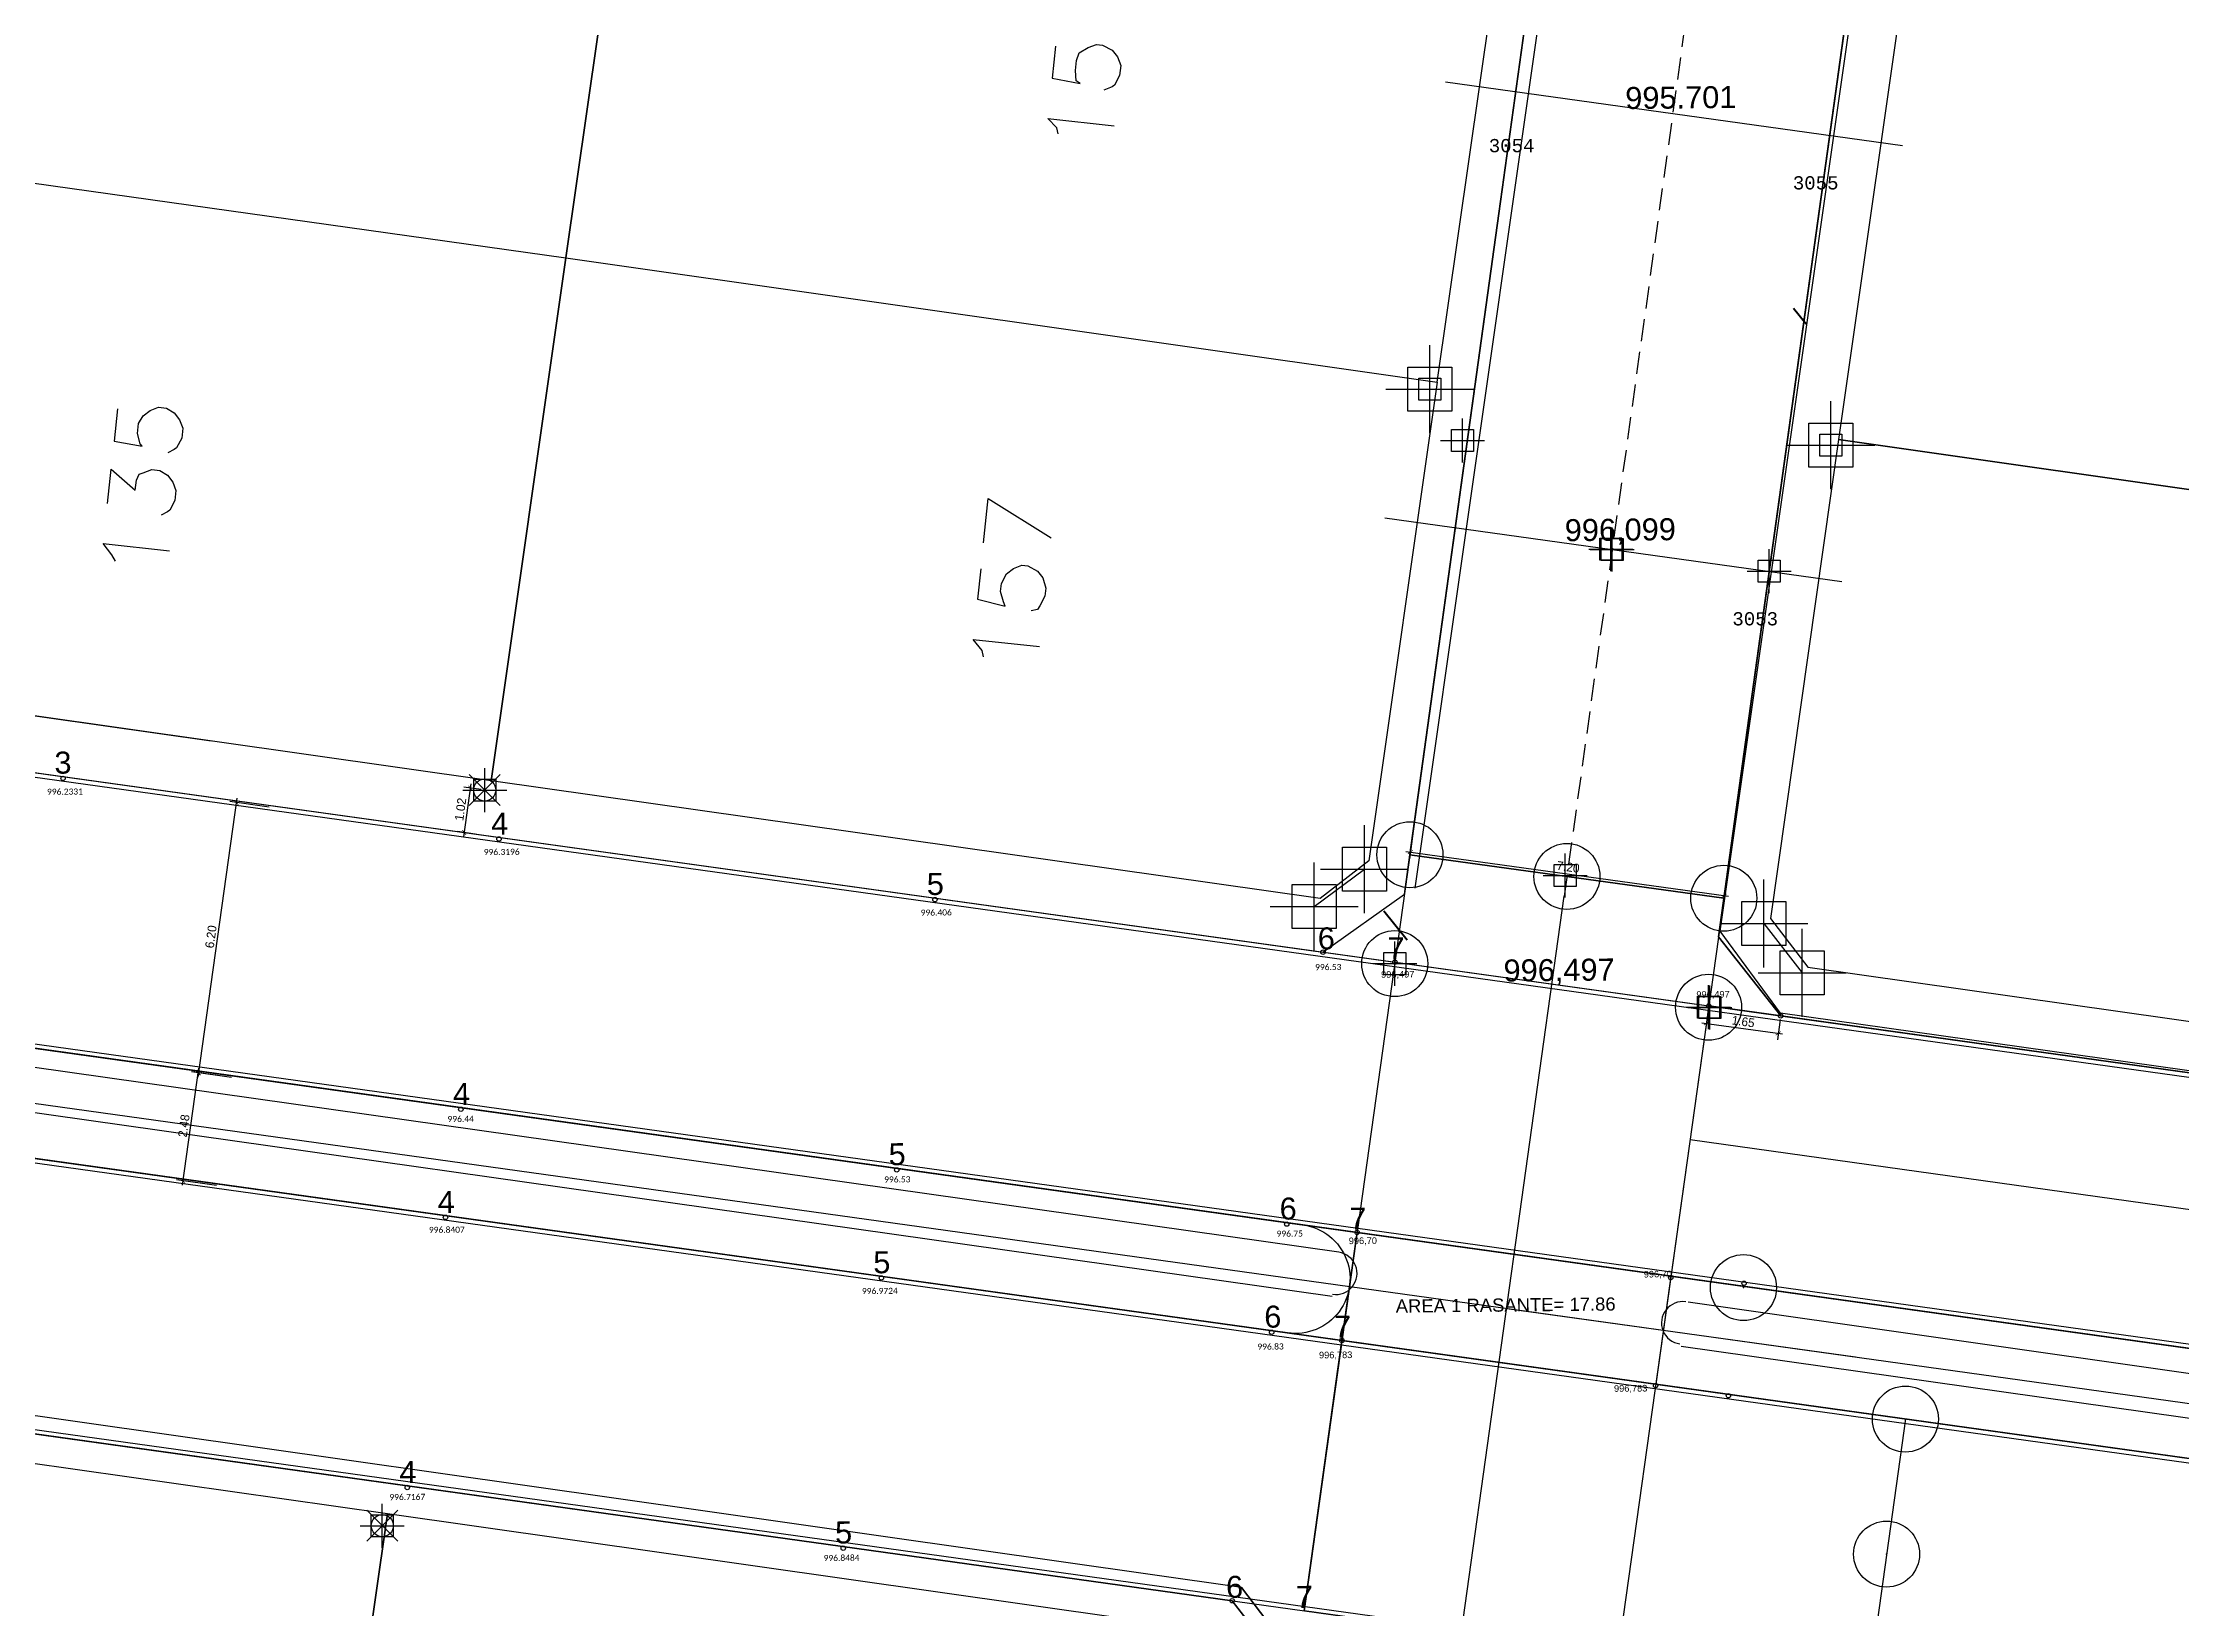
# Model space of a CAD drawing. Header units: metres. Extents: x 678 to 2349, y 417 to 1219.
# Drawn here: x 878.32 to 926.91, y 1038.24 to 1073.81 of the extents above; entities that cross this region are included whole.
import ezdxf
from ezdxf.enums import TextEntityAlignment as Align

# ---------------------------------------------------------------- set-up
doc = ezdxf.new("R2010")
doc.units = ezdxf.units.M
doc.header["$PDMODE"] = 32
doc.header["$PDSIZE"] = 1.5
doc.linetypes.add('DASHED', pattern=[0.75, 0.5, -0.25])
for name, color, linetype in [('12-CONDICIONES EXISTENTES', 2, 'Continuous'), ('C-ANNO-MATC-TEXT', 150, 'Continuous'), ('C-ROAD-PROF-TEXT', 11, 'Continuous'), ('LOTE 243', 1, 'Continuous'), ('PUNTOS V', 4, 'Continuous'), ('V-NODE', 1, 'Continuous')]:
    doc.layers.add(name, color=color, linetype=linetype)
doc.layers.add('PDF2_area escolar', color=7, linetype='Continuous', true_color=0x989898)
doc.layers.add('PDF_Geometry', color=7, linetype='Continuous', true_color=0x797979)
doc.styles.add('CITY2', font='stylu.ttf', dxfattribs={"height": 0.2})
doc.styles.add('MONOTXT4', font='monotxt4.shx')
doc.styles.get("Standard").update_dxf_attribs({"font": 'arial.ttf'})
doc.dimstyles.new('COTAS2', dxfattribs={"dimtxt": 0.02, "dimasz": 0.1, "dimexe": 0.15, "dimexo": 0.08, "dimgap": 0.05, "dimtad": 1, "dimzin": 0, "dimdsep": 46, "dimtxsty": 'CITY2', "dimblk": 'ARCHTICK', "dimcen": 1, "dimdle": 0.1, "dimclrd": 1, "dimclre": 1, "dimclrt": 2, "dimadec": 0, "dimazin": 0, "dimtfac": 1, "dimtofl": 0, "dimtmove": 0, "dimatfit": 3, "dimldrblk": 'ARCHTICK', "dimfxl": 0.18, "dimtolj": 1, "dimtzin": 0, "dimarcsym": 0})

# ---------------------------------------------------------------- blocks, each defined once
blk = doc.blocks.new('*U2456')
at = {"color": 0, "linetype": 'ByBlock', "lineweight": -2, "transparency": 16777216}
for p, q in [((0, -1), (0, 1)), ((-1, 0), (1, 0))]:
    blk.add_line(p, q, dxfattribs=at)
blk.add_lwpolyline([(-0.5, -0.5), (-0.5, 0.5), (0.5, 0.5), (0.5, -0.5)], close=True, dxfattribs=at)
blk = doc.blocks.new('*U2510', base_point=(917.426, 1053.8, 997.251))
at = {"layer": 'V-NODE', "color": 10, "lineweight": -2}
blk.add_blockref('*U2456', (917.426, 1053.8, 997.251), dxfattribs=at)
blk = doc.blocks.new('*U2513', base_point=(918.295, 1052.68, 997.242))
at = {"layer": 'V-NODE', "color": 10, "lineweight": -2}
blk.add_blockref('*U2456', (918.295, 1052.68, 997.242), dxfattribs=at)
blk = doc.blocks.new('*U2516', base_point=(908.348, 1055.035, 997.056))
at = {"layer": 'V-NODE', "color": 10, "lineweight": -2}
blk.add_blockref('*U2456', (908.348, 1055.035, 997.056), dxfattribs=at)
blk = doc.blocks.new('*U2519', base_point=(907.208, 1054.186, 997.145))
at = {"layer": 'V-NODE', "color": 10, "lineweight": -2}
blk.add_blockref('*U2456', (907.208, 1054.186, 997.145), dxfattribs=at)
blk = doc.blocks.new('*U2522', base_point=(909.835, 1065.94, 996.842))
at = {"layer": 'V-NODE', "color": 10, "lineweight": -2}
blk.add_blockref('*U2456', (909.835, 1065.94, 996.842), dxfattribs=at)
blk = doc.blocks.new('*U2525', base_point=(918.946, 1064.669, 996.856))
at = {"layer": 'V-NODE', "color": 10, "lineweight": -2}
blk.add_blockref('*U2456', (918.946, 1064.669, 996.856), dxfattribs=at)
blk = doc.blocks.new('*U2558')
at = {"color": 0, "linetype": 'ByBlock', "lineweight": -2, "transparency": 16777216}
for p, q in [((0, -1), (0, 1)), ((-1, 0), (1, 0))]:
    blk.add_line(p, q, dxfattribs=at)
blk.add_lwpolyline([(-0.5, -0.5), (-0.5, 0.5), (0.5, 0.5), (0.5, -0.5)], close=True, dxfattribs=at)
blk = doc.blocks.new('*U2825', base_point=(909.835, 1065.94, 996.842))
at = {"layer": 'V-NODE', "color": 130, "lineweight": -2, "xscale": 0.5, "yscale": 0.5, "zscale": 0.5}
blk.add_blockref('*U2558', (909.835, 1065.94, 996.842), dxfattribs=at)
blk = doc.blocks.new('*U2828', base_point=(918.946, 1064.669, 996.856))
at = {"layer": 'V-NODE', "color": 130, "lineweight": -2, "xscale": 0.5, "yscale": 0.5, "zscale": 0.5}
blk.add_blockref('*U2558', (918.946, 1064.669, 996.856), dxfattribs=at)
blk = doc.blocks.new('*U2882', base_point=(886.033, 1040.117, 997.839))
at = {"layer": 'V-NODE', "color": 130, "lineweight": -2, "xscale": 0.5, "yscale": 0.5, "zscale": 0.5}
blk.add_blockref('*U2558', (886.033, 1040.117, 997.839), dxfattribs=at)
blk = doc.blocks.new('*U2888', base_point=(888.361, 1056.832, 997.203))
at = {"layer": 'V-NODE', "color": 130, "lineweight": -2, "xscale": 0.5, "yscale": 0.5, "zscale": 0.5}
blk.add_blockref('*U2558', (888.361, 1056.832, 997.203), dxfattribs=at)
blk = doc.blocks.new('*U3012')
at = {"color": 0, "linetype": 'ByBlock', "lineweight": -2, "transparency": 16777216}
for p, q in [((-0.707, -0.707), (0.707, 0.707)), ((-0.707, 0.707), (0.707, -0.707))]:
    blk.add_line(p, q, dxfattribs=at)
blk.add_circle((0, 0), 0.5, dxfattribs=at)
blk = doc.blocks.new('*U3021', base_point=(886.033, 1040.117, 997.839))
at = {"layer": 'V-NODE', "color": 50, "lineweight": -2, "xscale": 0.5, "yscale": 0.5, "zscale": 0.5}
blk.add_blockref('*U3012', (886.033, 1040.117, 997.839), dxfattribs=at)
blk = doc.blocks.new('*U3024', base_point=(888.361, 1056.832, 997.203))
at = {"layer": 'V-NODE', "color": 50, "lineweight": -2, "xscale": 0.5, "yscale": 0.5, "zscale": 0.5}
blk.add_blockref('*U3012', (888.361, 1056.832, 997.203), dxfattribs=at)
blk = doc.blocks.new('base')
at = {"layer": 'PDF_Geometry', "lineweight": 25, "extrusion": (-0.000787417, 0.063364, 0.99799), "elevation": 0.026}
for points in [[(-314.355, -197.288), (-299.601, -195.681), (-292.744, -194.188), (-282.663, -192.111), (-274.476, -190.361), (-258.037, -185.154), (-248.029, -180.61), (-240.539, -177.71), (-228.643, -174.042), (-222.733, -172.714), (-217.384, -171.04), (-209.935, -169.248), (-202.16, -164.759), (-196.196, -160.284), (-195.073, -159.817), (-178.095, -157.457), (-154.298, -156.614), (-136.667, -154.611), (-124.436, -153.164), (-118.066, -151.474), (-100.79, -146.646), (-80.955, -140.967), (-73.385, -139.328), (-61.694, -135.822), (-40.504, -131.604), (-37.727, -130.872), (-17.661, -129.441), (1.311, -127.461), (21.092, -124.929), (41.006, -122.83), (47.376, -123.458), (63.592, -123.186), (81.402, -124.312), (85.639, -96.072), (88.705, -66.393), (92.811, -40.781), (97.16, -22.386), (100.596, -1.562), (102.483, 8.32), (109.691, 37.361), (117.528, 76.62), (126.217, 115.638), (131.513, 149.592), (134.682, 173.973), (136.916, 195.591), (139.956, 229.678), (141.558, 250.676), (142.614, 271.37), (143.252, 283.21), (147.066, 312.938), (152.58, 355.631), (153.554, 396.042), (150.869, 418.02), (151.777, 438.639), (150.959, 458.028), (151.777, 438.639), (150.869, 418.02), (153.554, 396.042), (152.58, 355.631), (147.066, 312.938), (143.252, 283.21), (142.614, 271.37), (141.558, 250.676), (139.956, 229.678), (136.916, 195.591), (134.682, 173.973), (131.513, 149.592), (126.217, 115.638), (117.528, 76.62), (109.691, 37.361), (102.483, 8.32), (100.596, -1.562), (97.16, -22.386), (92.811, -40.781), (88.705, -66.393), (85.639, -96.072), (81.402, -124.312), (63.592, -123.186), (47.376, -123.458), (41.006, -122.83), (21.092, -124.929), (1.311, -127.461), (-17.661, -129.441), (-37.727, -130.872), (-40.504, -131.604), (-61.694, -135.822), (-73.385, -139.328), (-80.955, -140.967), (-100.79, -146.646), (-118.066, -151.474), (-124.436, -153.164), (-136.667, -154.611), (-154.298, -156.614), (-178.095, -157.457), (-195.073, -159.817), (-196.196, -160.284), (-202.16, -164.759), (-209.935, -169.248), (-217.384, -171.04), (-222.733, -172.714), (-228.643, -174.042), (-240.539, -177.71), (-248.029, -180.61), (-258.037, -185.154), (-274.476, -190.361), (-282.663, -192.111), (-292.744, -194.188), (-299.601, -195.681), (-314.355, -197.288), (-312.178, -178.446), (-309.146, -157.898), (-306.876, -132.899), (-305.823, -118.002), (-298.643, -78.802), (-291.055, -45.077), (-282.252, -15.116), (-275.645, 10.473), (-270.319, 33.898), (-263.825, 63.164), (-258.15, 86.408), (-284.424, 123.888)], [(-73.972, -29.127), (-75.851, -30.477), (-73.972, -29.127), (-35.504, -35.06), (-34.154, -36.938), (-44.268, -102.03), (-86.666, -112.549), (-88.335, -111.003), (-75.851, -30.477)], [(4.42, -98.575), (-37.003, -101.004), (-27.234, -38.004)], [(-19.307, -57.275), (-19.219, -56.544), (-19.854, -56.421), (-19.768, -56.478), (-19.75, -56.712), (-19.777, -56.94), (-19.845, -57.118), (-20.044, -57.233), (-20.238, -57.302), (-20.375, -57.286), (-20.593, -57.167), (-20.713, -57.013), (-20.783, -56.819), (-20.755, -56.591), (-20.636, -56.373), (-20.585, -56.333), (-20.391, -56.263)], [(-19.345, -55.277), (-19.316, -55.419), (-19.109, -55.63), (-20.617, -55.448)], [(2.105, -49.282), (2.193, -48.551), (1.559, -48.428), (1.599, -48.479), (1.663, -48.719), (1.635, -48.947), (1.522, -49.119), (1.368, -49.24), (1.175, -49.309), (0.992, -49.287), (0.82, -49.174), (0.699, -49.02), (0.63, -48.826), (0.657, -48.598), (0.776, -48.38), (0.828, -48.34), (0.976, -48.265)], [(2.364, -47.134), (2.27, -47.911), (1.726, -47.428), (1.698, -47.657), (1.636, -47.788), (1.539, -47.823), (1.345, -47.892), (1.162, -47.87), (0.991, -47.757), (0.87, -47.603), (0.801, -47.409), (0.828, -47.181), (0.947, -46.963), (0.998, -46.923), (1.146, -46.848)], [(-17.53, -45.989), (-17.651, -46.995), (-19.072, -46.082)], [(2.198, -45.816), (2.273, -45.964), (2.474, -46.22), (0.966, -46.038)], [(-17.459, -45.395), (-17.376, -44.709), (-18.005, -44.541), (-17.97, -44.638), (-17.906, -44.877), (-17.928, -45.06), (-18.047, -45.278), (-18.201, -45.398), (-18.395, -45.468), (-18.532, -45.451), (-18.75, -45.332), (-18.87, -45.179), (-18.934, -44.939), (-18.912, -44.756), (-18.793, -44.539), (-18.736, -44.453), (-18.594, -44.424)], [(-17.496, -43.397), (-17.467, -43.539), (-17.266, -43.795), (-18.774, -43.614)], [(-35.504, -35.06), (-34.154, -36.938)], [(15.461, -35.033), (-25.236, -28.738)], [(-11.71, 51.199), (-13.594, 49.803), (-24.492, -20.249), (-23.096, -22.133), (15.367, -28.112), (17.206, -26.71), (28.103, 43.341), (26.707, 45.225)], [(-23.096, -22.133), (-24.492, -20.249), (-24.163, -18.295), (-24.798, -18.172), (-25.132, -20.172), (-24.492, -20.249)]]:
    blk.add_lwpolyline(points, dxfattribs=at)
for points in [[(-8.124, -52.594), (-9.968, -64.429), (9.787, -67.504), (11.636, -55.624)], [(-27.879, -49.519), (-29.722, -61.353), (-9.968, -64.429), (-8.124, -52.594)], [(-56.736, -45.022), (-58.585, -56.902), (-38.83, -59.977), (-36.982, -48.097)], [(-8.124, -52.594), (-6.276, -40.714), (12.479, -43.623), (13.312, -44.79), (11.636, -55.624)], [(-27.879, -49.519), (-26.197, -38.639), (-25.076, -37.8), (-6.276, -40.714), (-8.124, -52.594)], [(-54.939, -33.182), (-56.736, -45.022), (-36.982, -48.097), (-35.3, -37.217), (-36.139, -36.096)], [(-1.863, -12.171), (-3.712, -24.051), (15.043, -26.96), (16.209, -26.127), (17.891, -15.247)], [(-21.618, -9.096), (-23.299, -19.976), (-22.466, -21.143), (-3.712, -24.051), (-1.863, -12.171)]]:
    blk.add_lwpolyline(points, close=True, dxfattribs=at)
at = {"layer": 'PDF_Geometry', "color": 6, "lineweight": 40, "extrusion": (-0.000787417, 0.063364, 0.99799), "elevation": 0.026}
blk.add_lwpolyline([(-36.279, -50.732), (-35.998, -51.091)], dxfattribs=at)
at = {"layer": 'PDF_Geometry', "color": 109, "lineweight": 50, "true_color": 0x136633, "extrusion": (-0.000787417, 0.063364, 0.99799), "elevation": 0.026}
blk.add_lwpolyline([(-27.045, -36.821), (-26.522, -37.487)], dxfattribs=at)
at = {"layer": 'PDF_Geometry', "lineweight": 25, "extrusion": (-0.000787417, 0.063364, 0.99799), "elevation": 0.026}
for points in [[(-25.248, -28.783, 1.000018), (-25.403, -29.738), (15.294, -36.033)], [(-33.156, -27.506), (-73.854, -21.212, 0.999988), (-74.015, -22.166), (-33.323, -28.506)]]:
    blk.add_lwpolyline(points, format="xyb", dxfattribs=at)
blk = doc.blocks.new('_ArchTick')
at = {"color": 0, "linetype": 'ByBlock', "const_width": 0.15}
blk.add_lwpolyline([(-0.5, -0.5), (0.5, 0.5)], dxfattribs=at)
blk = doc.blocks.new('*D3805')
at = {"layer": 'Defpoints', "color": 0, "transparency": 16777216}
for p in [(909.444, 1055.805, 995.204), (916.523, 1054.432), (916.576, 1054.815, 995.204)]:
    blk.add_point(p, dxfattribs=at)
at = {"layer": 'PUNTOS V', "color": 1, "lineweight": -2, "transparency": 16777216}
blk.add_line((909.292, 1055.435), (916.622, 1054.418), dxfattribs=at)
at = {"layer": 'PUNTOS V', "color": 1, "linetype": 'Continuous', "lineweight": -2, "transparency": 16777216}
for p, q in [((909.433, 1055.725), (909.37, 1055.272)), ((916.565, 1054.736), (916.502, 1054.283))]:
    blk.add_line(p, q, dxfattribs=at)
at = {"layer": 'PUNTOS V', "color": 1, "lineweight": -2, "transparency": 16777216, "xscale": 0.1, "yscale": 0.1, "zscale": 0.1}
for p, rotation in [((909.391, 1055.421), 172.1030595007811), ((916.523, 1054.432), 352.1030595007811)]:
    blk.add_blockref('_ArchTick', p, dxfattribs=dict(at, rotation=rotation))
at = {"layer": 'PUNTOS V', "color": 2, "transparency": 16777216, "insert": (912.978, 1055.083), "char_height": 0.2, "attachment_point": 5, "rotation": 352.1031, "style": 'CITY2'}
blk.add_mtext('\\A1;7.20', dxfattribs=at)
blk = doc.blocks.new('*D3950')
at = {"layer": 'Defpoints', "color": 0, "transparency": 16777216}
for p in [(881.85, 1050.41), (882.689, 1050.293, 996.877), (882.347, 1047.837, 996.877)]:
    blk.add_point(p, dxfattribs=at)
at = {"layer": 'PUNTOS V', "color": 1, "lineweight": -2, "transparency": 16777216}
blk.add_line((881.494, 1047.854), (881.864, 1050.509), dxfattribs=at)
at = {"layer": 'PUNTOS V', "color": 1, "linetype": 'Continuous', "lineweight": -2, "transparency": 16777216}
for p, q in [((882.61, 1050.304), (881.701, 1050.43)), ((882.268, 1047.848), (881.36, 1047.974))]:
    blk.add_line(p, q, dxfattribs=at)
at = {"layer": 'PUNTOS V', "color": 1, "lineweight": -2, "transparency": 16777216, "xscale": 0.1, "yscale": 0.1, "zscale": 0.1}
for p, rotation in [((881.85, 1050.41), 82.08096131406582), ((881.508, 1047.953), 262.0809613140658)]:
    blk.add_blockref('_ArchTick', p, dxfattribs=dict(at, rotation=rotation))
at = {"layer": 'PUNTOS V', "color": 2, "transparency": 16777216, "insert": (881.526, 1049.203), "char_height": 0.2, "attachment_point": 5, "rotation": 82.081, "style": 'CITY2'}
blk.add_mtext('\\A1;2.48', dxfattribs=at)
blk = doc.blocks.new('*D3951')
at = {"layer": 'Defpoints', "color": 0, "transparency": 16777216}
for p in [(882.721, 1056.548), (883.543, 1056.434, 996.877), (882.689, 1050.293, 996.877)]:
    blk.add_point(p, dxfattribs=at)
at = {"layer": 'PUNTOS V', "color": 1, "lineweight": -2, "transparency": 16777216}
blk.add_line((881.853, 1050.308), (882.735, 1056.647), dxfattribs=at)
at = {"layer": 'PUNTOS V', "color": 1, "linetype": 'Continuous', "lineweight": -2, "transparency": 16777216}
for p, q in [((883.464, 1056.445), (882.573, 1056.569)), ((882.61, 1050.304), (881.719, 1050.428))]:
    blk.add_line(p, q, dxfattribs=at)
at = {"layer": 'PUNTOS V', "color": 1, "lineweight": -2, "transparency": 16777216, "xscale": 0.1, "yscale": 0.1, "zscale": 0.1}
for p, rotation in [((882.721, 1056.548), 82.08096131406582), ((881.867, 1050.407), 262.0809613140658)]:
    blk.add_blockref('_ArchTick', p, dxfattribs=dict(at, rotation=rotation))
at = {"layer": 'PUNTOS V', "color": 2, "transparency": 16777216, "insert": (882.141, 1053.499), "char_height": 0.2, "attachment_point": 5, "rotation": 82.081, "style": 'CITY2'}
blk.add_mtext('\\A1;6.20', dxfattribs=at)
blk = doc.blocks.new('*D4837')
at = {"layer": '12-CONDICIONES EXISTENTES', "color": 1, "lineweight": -2, "transparency": 16777216}
blk.add_line((888.048, 1056.976), (887.88, 1055.767), dxfattribs=at)
at = {"layer": '12-CONDICIONES EXISTENTES', "color": 1, "linetype": 'Continuous', "lineweight": -2, "transparency": 16777216}
for p, q in [((888.282, 1056.843), (887.886, 1056.898)), ((888.141, 1055.832), (887.745, 1055.887))]:
    blk.add_line(p, q, dxfattribs=at)
at = {"layer": 'Defpoints', "color": 0, "transparency": 16777216}
for p in [(888.361, 1056.832, 997.203), (887.894, 1055.866), (888.22, 1055.821, 997.203)]:
    blk.add_point(p, dxfattribs=at)
at = {"layer": '12-CONDICIONES EXISTENTES', "color": 1, "lineweight": -2, "transparency": 16777216, "xscale": 0.1, "yscale": 0.1, "zscale": 0.1}
for p, rotation in [((888.034, 1056.877), 82.0830865043481), ((887.894, 1055.866), 262.083086504348)]:
    blk.add_blockref('_ArchTick', p, dxfattribs=dict(at, rotation=rotation))
at = {"layer": '12-CONDICIONES EXISTENTES', "color": 2, "transparency": 16777216, "insert": (887.812, 1056.393), "char_height": 0.2, "attachment_point": 5, "rotation": 82.0831, "style": 'CITY2'}
blk.add_mtext('\\A1;1.02', dxfattribs=at)
blk = doc.blocks.new('*D4864')
at = {"layer": '12-CONDICIONES EXISTENTES', "color": 1, "lineweight": -2, "transparency": 16777216}
blk.add_line((916.018, 1051.546), (917.851, 1051.29), dxfattribs=at)
at = {"layer": '12-CONDICIONES EXISTENTES', "color": 1, "linetype": 'Continuous', "lineweight": -2, "transparency": 16777216}
for p, q in [((916.162, 1051.848), (916.097, 1051.383)), ((917.796, 1051.62), (917.731, 1051.156))]:
    blk.add_line(p, q, dxfattribs=at)
at = {"layer": 'Defpoints', "color": 0, "transparency": 16777216}
for p in [(916.173, 1051.927, 997.203), (917.807, 1051.7, 997.203), (917.752, 1051.304)]:
    blk.add_point(p, dxfattribs=at)
at = {"layer": '12-CONDICIONES EXISTENTES', "color": 1, "lineweight": -2, "transparency": 16777216, "xscale": 0.1, "yscale": 0.1, "zscale": 0.1}
for p, rotation in [((916.118, 1051.532), 172.0696829134684), ((917.752, 1051.304), 352.0696829134685)]:
    blk.add_blockref('_ArchTick', p, dxfattribs=dict(at, rotation=rotation))
at = {"layer": '12-CONDICIONES EXISTENTES', "color": 2, "transparency": 16777216, "insert": (916.956, 1051.571), "char_height": 0.2, "attachment_point": 5, "rotation": 352.0697, "style": 'CITY2'}
blk.add_mtext('\\A1;1.65', dxfattribs=at)
blk = doc.blocks.new('*U4907')
at = {"color": 0, "linetype": 'ByBlock', "lineweight": -2, "transparency": 16777216}
for p, q in [((0, -1), (0, 1)), ((-1, 0), (1, 0))]:
    blk.add_line(p, q, dxfattribs=at)
blk.add_lwpolyline([(-0.5, -0.5), (-0.5, 0.5), (0.5, 0.5), (0.5, -0.5)], close=True, dxfattribs=at)

msp = doc.modelspace()

# ---------------------------------------------------------------- linework, layer by layer
msp.add_line((908.18154, 1046.77963, 997.581), (905.79353, 1047.11373, 997.00116))
for points, elevation in [([(957.99193, 1047.73461), (956.22391, 1046.3481), (917.80682, 1051.69963), (916.39286, 1053.50026), (925.48046, 1119.0127), (967.66015, 1129.84355), (969.318, 1128.35579)], 997.576), ([(917.62632, 1114.79372), (918.0012, 1117.49637), (912.69951, 1117.08589), (876.18838, 1114.29554), (874.56782, 1112.74613), (867.82767, 1061.43112), (867.68646, 1060.35606), (869.1051, 1058.48382), (907.40721, 1053.14831), (909.25781, 1054.46572), (909.38282, 1055.36271)], 996.877), ([(914.9689, 1043.33114), (876.14432, 1048.73944), (866.23988, 1050.11914), (859.10868, 1051.11252), (817.55125, 1056.9015), (800.44921, 1059.28399), (799.59579, 1053.14301), (826.52967, 1049.39094), (856.59489, 1045.20283), (857.99525, 1043.29413), (857.86209, 1042.33568), (864.99359, 1041.34487), (865.13307, 1042.30842), (866.99453, 1043.75415), (905.34372, 1038.41207), (906.7622, 1036.57971), (906.75506, 1036.52845), (913.88579, 1035.5321), (915.74333, 1036.9634), (954.17384, 1031.61), (955.02804, 1037.75087)], 995.067), ([(920.64023, 1042.54259), (919.78482, 1036.40189), (915.74333, 1036.9634), (913.88579, 1035.5321), (906.75506, 1036.52845), (906.7622, 1036.57971), (905.34372, 1038.41207), (866.99453, 1043.75415), (867.84994, 1049.89485)], 995.067), ([(866.99453, 1043.75415), (865.12675, 1042.30332), (855.39624, 972.28221), (856.798, 970.416), (895.35637, 965.06729), (896.98164, 966.31803), (906.7622, 1036.57971), (905.34372, 1038.41207)], 995.067)]:
    msp.add_lwpolyline(points, close=True, dxfattribs=dict(elevation=elevation))
for points, elevation in [([(916.51454, 1054.37349), (909.38282, 1055.36271), (917.62632, 1114.79372), (924.75804, 1113.8045), (916.51454, 1054.37349)], 996.877), ([(827.72888, 1057.98513), (828.58265, 1064.12863), (858.70585, 1059.93245), (860.54779, 1061.29371), (860.68899, 1062.36877), (867.82767, 1061.43112), (867.68646, 1060.35605), (869.1051, 1058.48382), (907.40721, 1053.14831), (909.25781, 1054.46572), (909.38282, 1055.36271), (916.51454, 1054.37349), (916.39286, 1053.50026), (917.80682, 1051.69963), (956.22391, 1046.3481), (955.36971, 1040.20722), (827.72888, 1057.98513)], 997.581), ([(917.80682, 1051.69963), (916.1726, 1051.92728), (914.9689, 1043.33114), (907.83773, 1044.32452), (908.18167, 1046.78056), (866.5917, 1052.57407), (867.68646, 1060.35605), (869.1051, 1058.48382), (907.40721, 1053.14831), (909.25781, 1054.46572), (909.38282, 1055.36271), (916.51454, 1054.37349), (916.39286, 1053.50026), (917.80682, 1051.69963)], 997.203), ([(910.54652, 1037.65447), (912.8862, 1054.41761)], 1010.921), ([(953.79549, 1043.5579), (915.74671, 1048.88583)], 997.581), ([(911.58197, 1045.05492), (919.50546, 1043.95117)], 997.203), ([(866.99453, 1043.75415), (905.34372, 1038.41207)], 995.067)]:
    msp.add_lwpolyline(points, dxfattribs=dict(elevation=elevation))
at = {"elevation": 997.581}
msp.add_lwpolyline([(867.47285, 1049.94738, -1.02686886), (867.87986, 1052.39287), (906.87372, 1046.96178, -1.03603137), (906.60264, 1044.4982)], format="xyb", close=True, dxfattribs=at)
for centre in [(909.38282, 1055.36271, 996.877), (912.94868, 1054.8681, 996.877), (916.51454, 1054.37349, 996.877)]:
    msp.add_circle(centre, 0.75)
for p in [(920.64003, 1042.54115, 995.067), (920.21253, 1039.47224, 995.067)]:
    msp.add_point(p)
at = {"layer": '12-CONDICIONES EXISTENTES', "color": 1, "linetype": 'Continuous', "elevation": 997.203}
for points in [[(791.26839, 1069.22557), (957.85334, 1046.02015)], [(791.28218, 1069.32462), (957.86718, 1046.11919)], [(789.22921, 1054.58692), (955.80806, 1031.38235)], [(789.24301, 1054.68596), (955.8219, 1031.48139)]]:
    msp.add_lwpolyline(points, dxfattribs=at)
at = {"layer": '12-CONDICIONES EXISTENTES', "color": 0}
for points, elevation in [([(827.72923, 1057.98765), (828.58302, 1064.13131), (858.70585, 1059.93245), (957.76814, 1046.13299), (956.91017, 1039.99264), (827.72923, 1057.98765)], 997.581), ([(908.18167, 1046.78056), (915.31281, 1045.78718), (914.9689, 1043.33114), (907.83775, 1044.32452), (908.18167, 1046.78056)], 997.581), ([(907.83775, 1044.32452), (956.56698, 1037.5365), (955.70902, 1031.39615), (906.97794, 1038.18443), (907.83775, 1044.32452)], 997.203)]:
    msp.add_lwpolyline(points, dxfattribs=dict(at, elevation=elevation))
at = {"layer": '12-CONDICIONES EXISTENTES', "color": 1, "elevation": 997.203}
for points in [[(790.42678, 1063.18391), (957.00563, 1039.97934)], [(790.44058, 1063.28295), (957.01942, 1040.07838)], [(790.2557, 1061.95577), (956.83455, 1038.7512)], [(790.08462, 1060.72763), (956.66346, 1037.52306)], [(790.07082, 1060.62858), (956.64967, 1037.42401)]]:
    msp.add_lwpolyline(points, dxfattribs=at)
at = {"layer": 'LOTE 243', "color": 1, "elevation": 995.204}
for points in [[(925.48046, 1119.0127), (916.45174, 1053.92069), (914.10911, 1037.19105)], [(918.0096, 1117.55694), (909.32066, 1054.91453), (906.97796, 1038.18442)]]:
    msp.add_lwpolyline(points, dxfattribs=at)
at = {"layer": 'LOTE 243', "color": 1, "linetype": 'DASHED', "elevation": 995.204}
msp.add_lwpolyline([(921.71176, 1118.04498), (912.8862, 1054.41761)], dxfattribs=at)
at = {"layer": 'LOTE 243', "elevation": 996.782}
msp.add_lwpolyline([(816.42216, 1067.27715), (882.14281, 1057.94888)], dxfattribs=at)
at = {"layer": 'PDF_Geometry', "lineweight": 25, "extrusion": (-0.000787417, 0.063364, 0.99799)}
msp.add_arc((-928.49336, -967.99416, 1060.76006), 0.4834, 261.178451, 81.18047, dxfattribs=at)
at = {"layer": 'PUNTOS V', "color": 1}
for points, elevation in [([(910.19313, 1072.91946), (920.57105, 1071.47589)], 996.877), ([(908.81539, 1063.01482), (919.19331, 1061.57125)], 996.877), ([(907.208, 1054.186), (908.348, 1055.035)], 997.145), ([(907.40721, 1053.14831), (909.25781, 1054.46572)], 997.145), ([(916.39286, 1053.50026), (917.80682, 1051.69963)], 997.251), ([(917.426, 1053.8), (918.295, 1052.68)], 997.251), ([(905.34372, 1038.41207), (906.7622, 1036.57971)], 997.145)]:
    msp.add_lwpolyline(points, dxfattribs=dict(at, elevation=elevation))
for centre in [(878.78152, 1057.09658, 997.971), (888.68619, 1055.71884, 997.971), (898.59085, 1054.34109, 997.971), (907.40721, 1053.14831, 997.203), (909.04143, 1052.92066, 997.203), (916.1726, 1051.92728, 997.203), (917.80682, 1051.69963, 997.203), (887.8186, 1049.57951, 996.877), (897.72326, 1048.20177, 996.877), (887.47041, 1047.12398, 997.971), (906.58346, 1046.96931, 997.145), (908.18164, 1046.78056, 997.203), (897.37507, 1045.74624, 997.971), (915.3084, 1045.75567, 996.877), (916.97516, 1045.62478, 996.877), (906.24177, 1044.51288, 997.145), (907.83773, 1044.32452, 997.203), (914.96448, 1043.29963, 996.877), (916.6197, 1043.06939, 996.877), (886.602, 1040.98487, 997.971), (896.50667, 1039.60713, 997.971), (905.34372, 1038.41207, 997.145)]:
    msp.add_circle(centre, 0.05, dxfattribs=at)
for p in [(909.03681, 1052.88745, 996.497), (916.16819, 1051.89576, 996.497), (916.96138, 1045.52574, 997.251)]:
    msp.add_point(p, dxfattribs=at)

# ---------------------------------------------------------------- block references
at = {"layer": 'C-ANNO-MATC-TEXT', "lineweight": -2, "xscale": 0.5, "yscale": 0.5, "zscale": 0.5}
for p in [(910.58, 1064.776, 996.044), (913.949, 1062.301, 996.097), (913.979, 1062.297, 996.097), (917.546, 1061.808, 996.104), (912.912, 1054.887, 996.787), (909.037, 1052.887, 996.495), (916.168, 1051.896, 996.495), (916.196, 1051.894, 996.674)]:
    msp.add_blockref('*U4907', p, dxfattribs=at)
at = {"layer": 'PDF2_area escolar'}
msp.add_blockref('base', (882.736, 1016.336, 999.038), dxfattribs=at)
at = {"layer": 'V-NODE'}
for name, p in [('*U2522', (909.835, 1065.94, 996.842)), ('*U2825', (909.835, 1065.94, 996.842)), ('*U2525', (918.946, 1064.669, 996.856)), ('*U2828', (918.946, 1064.669, 996.856)), ('*U2888', (888.361, 1056.832, 997.203)), ('*U3024', (888.361, 1056.832, 997.203)), ('*U2516', (908.348, 1055.035, 997.056)), ('*U2519', (907.208, 1054.186, 997.145)), ('*U2510', (917.426, 1053.8, 997.251)), ('*U2513', (918.295, 1052.68, 997.242)), ('*U2882', (886.033, 1040.117, 997.839)), ('*U3021', (886.033, 1040.117, 997.839))]:
    msp.add_blockref(name, p, dxfattribs=at)

# ---------------------------------------------------------------- texts
at = {"layer": 'C-ROAD-PROF-TEXT', "color": 11, "linetype": 'Continuous', "lineweight": -3, "attachment_point": 8, "rotation": 0.571108}
for s, insert, char_height in [('{\\C2;995.701}', (915.54003, 1072.3094), 0.5), ('{\\C2;996,099}', (914.16611, 1062.40423), 0.5), ('{\\C2;3}', (878.78148, 1057.19783, 996.877), 0.5), ('{\\fCalibri|b0|i0|c0|p34;\\H0.91667x;\\C256;996.2331}', (878.82565, 1056.7249, 1011.104), 0.15), ('{\\C2;4}', (888.70371, 1055.81764, 996.877), 0.5), ('{\\fCalibri|b0|i0|c0|p34;\\H0.91667x;\\C256;996.3196}', (888.74866, 1055.35503, 1011.104), 0.15), ('{\\C2;5}', (898.60218, 1054.44077, 996.877), 0.5), ('{\\fCalibri|b0|i0|c0|p34;\\H0.91667x;\\C256;996.406}', (898.62137, 1053.97861, 1011.104), 0.15), ('{\\C2;6}', (907.48554, 1053.20509), 0.5), ('{\\C2;7}', (909.07131, 1052.98451), 0.5), ('{\\fCalibri|b0|i0|c0|p34;\\H0.91667x;\\C256;996.53}', (907.52854, 1052.73919, 1011.104), 0.15), ('{\\C2;996,497}', (912.7757, 1052.4004), 0.5), ('{\\C2;996,497}', (909.10769, 1052.54189), 0.15), ('{\\C2;996,497}', (916.27062, 1052.08591), 0.15), ('{\\C2;4}', (887.83612, 1049.67831, 995.783), 0.5), ('{\\fCalibri|b0|i0|c0|p34;\\H0.91667x;\\C256;996.44}', (887.81624, 1049.28963, 1011.104), 0.15), ('{\\C2;5}', (897.73459, 1048.30144, 995.783), 0.5), ('{\\fCalibri|b0|i0|c0|p34;\\H0.91667x;\\C256;996.53}', (897.73696, 1047.91495, 1011.104), 0.15), ('{\\C2;4}', (887.48793, 1047.22278, 996.877), 0.5), ('{\\C2;6}', (906.61795, 1047.06576, -1.094), 0.5), ('{\\C2;7}', (908.20372, 1046.84518, -1.094), 0.5), ('{\\fCalibri|b0|i0|c0|p34;\\H0.91667x;\\C256;996.8407}', (887.50183, 1046.77073, 1011.104), 0.15), ('{\\fCalibri|b0|i0|c0|p34;\\H0.91667x;\\C256;996.75}', (906.65362, 1046.68307, 1011.104), 0.15), ('{\\C2;996,70}', (908.31418, 1046.48908, 995.204), 0.15), ('{\\C2;5}', (897.3864, 1045.84591, 996.877), 0.5), ('{\\C2;996,70}', (915.01643, 1045.73055, 995.204), 0.15), ('{\\fCalibri|b0|i0|c0|p34;\\H0.91667x;\\C256;996.9724}', (897.3399, 1045.38024, 1011.104), 0.15), ('{\\C2;6}', (906.26976, 1044.61023), 0.5), ('{\\C2;AREA 1 RASANTE= 17.86}', (911.55926, 1044.9773, 997.203), 0.3), ('{\\C2;7}', (907.85553, 1044.38965), 0.5), ('{\\fCalibri|b0|i0|c0|p34;\\H0.91667x;\\C256;996.83}', (906.21711, 1044.11723, 1011.104), 0.15), ('{\\C2;996,783}', (907.69676, 1043.89411, 995.204), 0.15), ('{\\C2;996,783}', (914.39901, 1043.13558, 995.204), 0.15), ('{\\C2;4}', (886.61953, 1041.08368, 996.877), 0.5), ('{\\fCalibri|b0|i0|c0|p34;\\H0.91667x;\\C256;996.7167}', (886.60406, 1040.69895, 1011.104), 0.15), ('{\\C2;5}', (896.518, 1039.7068, 996.877), 0.5), ('{\\fCalibri|b0|i0|c0|p34;\\H0.91667x;\\C256;996.8484}', (896.47062, 1039.31629, 1011.104), 0.15), ('{\\C2;6}', (905.40136, 1038.47113), 0.5), ('{\\C2;7}', (906.98713, 1038.25055), 0.5)]:
    msp.add_mtext(s, dxfattribs=dict(at, insert=insert, char_height=char_height))
at = {"layer": 'LOTE 243', "color": 1, "linetype": 'DASHED', "style": 'MONOTXT4'}
for s, p in [('3054', (911.17392, 1071.62359, 1004.05956)), ('3055', (918.08229, 1070.77799, 1004.05956)), ('3053', (916.70837, 1060.87282, 1004.05956))]:
    msp.add_text(s, height=0.3, dxfattribs=at).set_placement(p, align=Align.TOP_LEFT)

# ---------------------------------------------------------------- dimensions: what is measured, and where the dimension line sits
at = {"layer": '12-CONDICIONES EXISTENTES', "color": 1}
for p1, p2, distance, picture, middle in [((888.361, 1056.832, 997.203), (888.22041, 1055.82104, 997.203), -0.32984, '*D4837', (887.81189, 1056.39311)), ((916.1726, 1051.92728, 997.203), (917.80682, 1051.69963, 997.203), -0.3992, '*D4864', (916.95593, 1051.57092))]:
    dim = msp.add_aligned_dim(p1=p1, p2=p2, distance=distance, dimstyle='COTAS2', dxfattribs=at)
    dim.commit()
    dim.dimension.update_dxf_attribs({"geometry": picture, "text_midpoint": middle})
at = {"layer": 'PUNTOS V', "color": 1}
for base, p1, p2, picture, middle in [((882.72134, 1056.54822), (882.68898, 1050.29303, 996.877), (883.54318, 1056.43391, 996.877), '*D3951', (882.14125, 1053.49907)), ((881.84995, 1050.40974), (882.34731, 1047.83668, 996.877), (882.68898, 1050.29303, 996.877), '*D3950', (881.52612, 1049.20285))]:
    dim = msp.add_linear_dim(base=base, p1=p1, p2=p2, angle=262.080961, dimstyle='COTAS2', override={"dimtmove": 1}, dxfattribs=at)
    dim.commit()
    dim.dimension.update_dxf_attribs({"geometry": picture, "text_midpoint": middle})
dim = msp.add_aligned_dim(p1=(909.44413, 1055.80469, 995.204), p2=(916.57585, 1054.81547, 995.204), distance=-0.3875, dimstyle='COTAS2', dxfattribs=at)
dim.commit()
dim.dimension.update_dxf_attribs({"geometry": '*D3805', "text_midpoint": (912.97844, 1055.08266)})

doc.saveas('drawing.dxf')
